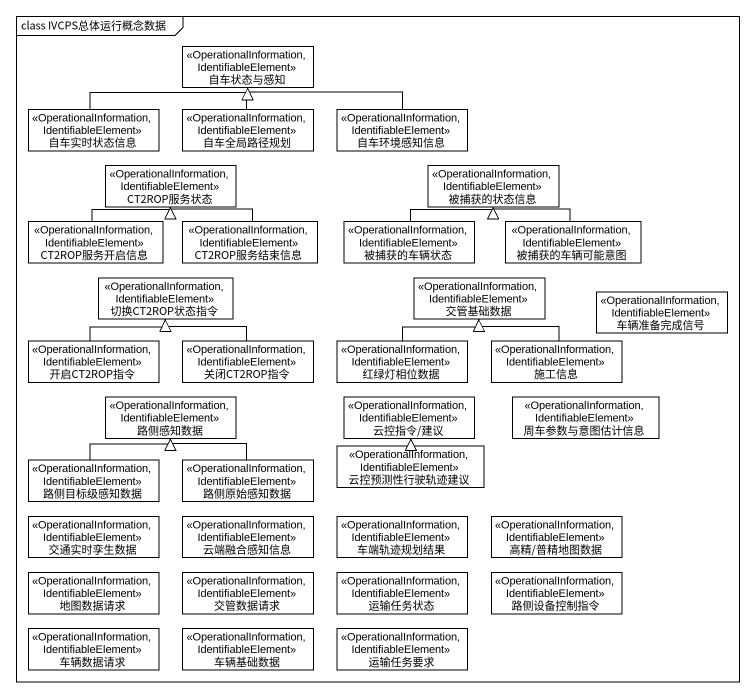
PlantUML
@startuml
mainframe class IVCPS总体运行概念数据
hide circle
hide empty members
class 自车状态与感知 <<OperationalInformation, IdentifiableElement>>
class 自车实时状态信息 <<OperationalInformation, IdentifiableElement>>
class 自车全局路径规划 <<OperationalInformation, IdentifiableElement>>
class 自车环境感知信息 <<OperationalInformation, IdentifiableElement>>
class CT2ROP服务状态 <<OperationalInformation, IdentifiableElement>>
class 被捕获的状态信息 <<OperationalInformation, IdentifiableElement>>
class CT2ROP服务开启信息 <<OperationalInformation, IdentifiableElement>>
class CT2ROP服务结束信息 <<OperationalInformation, IdentifiableElement>>
class 被捕获的车辆状态 <<OperationalInformation, IdentifiableElement>>
class 被捕获的车辆可能意图 <<OperationalInformation, IdentifiableElement>>
class 切换CT2ROP状态指令 <<OperationalInformation, IdentifiableElement>>
class 交管基础数据 <<OperationalInformation, IdentifiableElement>>
class 车辆准备完成信号 <<OperationalInformation, IdentifiableElement>>
class 开启CT2ROP指令 <<OperationalInformation, IdentifiableElement>>
class 关闭CT2ROP指令 <<OperationalInformation, IdentifiableElement>>
class 红绿灯相位数据 <<OperationalInformation, IdentifiableElement>>
class 施工信息 <<OperationalInformation, IdentifiableElement>>
class 路侧感知数据 <<OperationalInformation, IdentifiableElement>>
class "云控指令/建议" as 云控指令_建议 <<OperationalInformation, IdentifiableElement>>
class 周车参数与意图估计信息 <<OperationalInformation, IdentifiableElement>>
class 路侧目标级感知数据 <<OperationalInformation, IdentifiableElement>>
class 路侧原始感知数据 <<OperationalInformation, IdentifiableElement>>
class 云控预测性行驶轨迹建议 <<OperationalInformation, IdentifiableElement>>
class 交通实时孪生数据 <<OperationalInformation, IdentifiableElement>>
class 云端融合感知信息 <<OperationalInformation, IdentifiableElement>>
class 车端轨迹规划结果 <<OperationalInformation, IdentifiableElement>>
class "高精/普精地图数据" as 高精_普精地图数据 <<OperationalInformation, IdentifiableElement>>
class 地图数据请求 <<OperationalInformation, IdentifiableElement>>
class 交管数据请求 <<OperationalInformation, IdentifiableElement>>
class 运输任务状态 <<OperationalInformation, IdentifiableElement>>
class 路侧设备控制指令 <<OperationalInformation, IdentifiableElement>>
class 车辆数据请求 <<OperationalInformation, IdentifiableElement>>
class 车辆基础数据 <<OperationalInformation, IdentifiableElement>>
class 运输任务要求 <<OperationalInformation, IdentifiableElement>>
自车实时状态信息 -right-|> 自车状态与感知
自车全局路径规划 -up-|> 自车状态与感知
自车环境感知信息 -left-|> 自车状态与感知
CT2ROP服务开启信息 -up-|> CT2ROP服务状态
CT2ROP服务结束信息 -up-|> CT2ROP服务状态
被捕获的车辆状态 -up-|> 被捕获的状态信息
被捕获的车辆可能意图 -up-|> 被捕获的状态信息
开启CT2ROP指令 -up-|> 切换CT2ROP状态指令
关闭CT2ROP指令 -up-|> 切换CT2ROP状态指令
红绿灯相位数据 -up-|> 交管基础数据
施工信息 -up-|> 交管基础数据
路侧目标级感知数据 -up-|> 路侧感知数据
路侧原始感知数据 -up-|> 路侧感知数据
云控预测性行驶轨迹建议 -up-|> 云控指令_建议
@enduml
